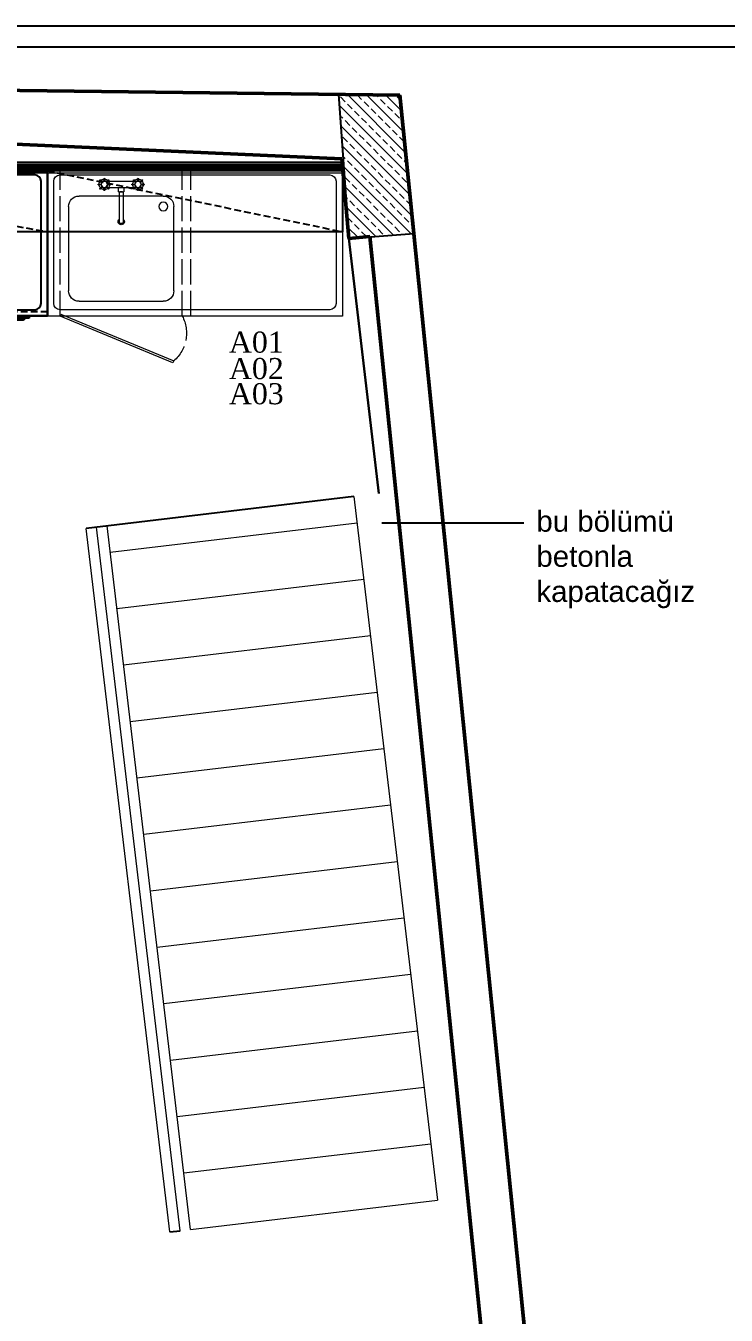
# Model space of a CAD drawing. Header units: centimetres. Extents: x 656 to 3822, y 4837 to 6203.
# Drawn here: x 1242 to 1575, y 5588 to 6201 of the extents above; entities that cross this region are included whole.
import ezdxf

# ---------------------------------------------------------------- set-up
doc = ezdxf.new("R2010")
doc.units = ezdxf.units.CM
doc.linetypes.add('ACAD_ISO02W100', pattern=[15, 12, -3])
doc.linetypes.add('HIDDEN2', pattern=[4.7625, 3.175, -1.5875])
doc.layers.add('EVYE', color=86, linetype='Continuous')
doc.layers.add('Kıtc-002 Çizgi', color=7, linetype='Continuous')
for name, color, linetype, lineweight in [('Sebe - Alçıpan', 2, 'Continuous', 30), ('Sebe - Duvar', 5, 'Continuous', 50), ('Sebe - Kolon', 153, 'Continuous', 25), ('Sebe - Merdiven', 6, 'Continuous', 18), ('Sebe - Mobilya', 11, 'Continuous', 25), ('Sebe - Tarama', 8, 'Continuous', 15)]:
    doc.layers.add(name, color=color, linetype=linetype, lineweight=lineweight)
doc.styles.get("Standard").update_dxf_attribs({"font": 'arial.ttf'})

# ---------------------------------------------------------------- blocks, each defined once
blk = doc.blocks.new('A$C6EE3078A')
at = {"color": 0}
for p, q in [((0, 73), (160, 73)), ((0, 3), (0, 73)), ((160, 73), (160, 3)), ((160, 3), (0, 3))]:
    blk.add_line(p, q, dxfattribs=at)
for p, q in [((160, 73), (0, 73)), ((0, 73), (0, 3)), ((154, 70), (6, 70)), ((160, 3), (160, 73)), ((3, 67), (3, 9)), ((157, 9), (157, 67)), ((0, 3), (160, 3)), ((6, 6), (154, 6))]:
    blk.add_line(p, q)
at = {"color": 253, "linetype": 'HIDDEN2'}
blk.add_line((160, 5), (0, 5), dxfattribs=at)
at = {"color": 0}
for points in [[(0, 73), (160, 73), (160, 71), (0, 71)], [(13.27, 1), (92.27, 1), (92.27, 2), (13.27, 2)], [(151.27, 2), (72.27, 2), (72.27, 3), (151.27, 3)]]:
    blk.add_lwpolyline(points, close=True, dxfattribs=at)
for points in [[(15.27, 1), (20.27, 1), (20.27, 1, -0.414214), (19.27, 0), (16.27, 0, -0.414214), (15.27, 1)], [(144.27, 2), (149.27, 2), (149.27, 2, -0.414214), (148.27, 1), (145.27, 1, -0.414214), (144.27, 2)]]:
    blk.add_lwpolyline(points, format="xyb", close=True, dxfattribs=at)
for centre, start, end in [((6, 67), 90, 180), ((154, 67), 0, 90), ((6, 9), 180, 270), ((154, 9), 270, 0)]:
    blk.add_arc(centre, 3, start, end)
blk = doc.blocks.new('A$C3CC85960')
at = {"linetype": 'HIDDEN2'}
blk.add_line((0, 29), (160, 0), dxfattribs=at)
for points in [[(0, 30), (160, 30), (160, 0), (0, 0)], [(0, 30), (160, 30), (160, 29), (0, 29)]]:
    blk.add_lwpolyline(points, close=True)
blk = doc.blocks.new('A$C6FBB4FE4')
at = {"linetype": 'HIDDEN2'}
blk.add_line((0, 29), (140, 0), dxfattribs=at)
for points in [[(0, 30), (140, 30), (140, 0), (0, 0)], [(0, 30), (140, 30), (140, 29), (0, 29)]]:
    blk.add_lwpolyline(points, close=True)
blk = doc.blocks.new('A$C738E6A93')
at = {"color": 7}
for p in [(0, 92.23), (140, 22.23)]:
    blk.add_line(p, (140, 92.23), dxfattribs=at)
at = {"linetype": 'ACAD_ISO02W100', "lineweight": 5}
for p, q in [((72, 22.23), (72, 92.23)), ((76, 22.23), (76, 92.23)), ((134, 22.23), (134, 92.23))]:
    blk.add_line(p, q, dxfattribs=at)
at = {"lineweight": 5}
for p, q in [((140, 90.23), (0, 90.23)), ((106.25, 81.23), (106.25, 83.23)), ((133.62, 23.16), (80.05, 0.92)), ((80.43, 0), (134, 22.23)), ((134, 22.23), (133.62, 23.16)), ((80.05, 0.92), (80.43, 0))]:
    blk.add_line(p, q, dxfattribs=at)
at = {"color": 0, "lineweight": 5}
for p, q in [((3, 86.23), (3, 28.23)), ((134, 89.23), (6, 89.23)), ((137, 28.23), (137, 86.23)), ((6, 25.23), (134, 25.23)), ((0, 22.23), (140, 22.23))]:
    blk.add_line(p, q, dxfattribs=at)
for centre, start, end in [((6, 86.23), 90, 180), ((134, 86.23), 0, 90), ((6, 28.23), 180, 270), ((134, 28.23), 270, 0)]:
    blk.add_arc(centre, 3, start, end, dxfattribs=at)
at = {"linetype": 'ACAD_ISO02W100', "lineweight": 5}
blk.add_arc((91.44, 14.13), 17.44, 152.29821, 229.21033, dxfattribs=at)
at = {"layer": 'EVYE', "color": 0, "lineweight": 5}
for p, q in [((111, 86.23), (99, 86.23)), ((111, 83.23), (99, 83.23)), ((103.75, 83.23), (103.75, 81.23)), ((106.25, 81.23), (103.75, 81.23)), ((104, 81.23), (104, 66.73)), ((104.42, 81.23), (105.58, 81.23)), ((106, 81.23), (106, 66.73)), ((80, 34.23), (80, 74.23)), ((85, 79.23), (125, 79.23)), ((130, 74.23), (130, 34.23)), ((104.5, 66.23), (105.5, 66.23)), ((125, 29.23), (85, 29.23))]:
    blk.add_line(p, q, dxfattribs=at)
for points in [[(94.84, 86.62), (95.46, 86), (95.73, 86.27), (95.11, 86.89)], [(97.19, 87.48), (97.19, 86.61), (96.81, 86.61), (96.81, 87.48)], [(99.16, 86.62), (98.54, 86), (98.27, 86.27), (98.89, 86.89)], [(110.84, 86.62), (111.46, 86), (111.73, 86.27), (111.11, 86.89)], [(113.19, 87.48), (113.19, 86.61), (112.81, 86.61), (112.81, 87.48)], [(115.16, 86.62), (114.54, 86), (114.27, 86.27), (114.89, 86.89)], [(94.19, 84.92), (95.07, 84.92), (95.07, 84.54), (94.19, 84.54)], [(94.84, 82.84), (95.46, 83.46), (95.73, 83.2), (95.11, 82.58)], [(97.19, 82), (97.19, 82.88), (96.81, 82.88), (96.81, 82)], [(99.16, 82.84), (98.54, 83.46), (98.27, 83.2), (98.89, 82.58)], [(99.8, 84.92), (98.93, 84.92), (98.93, 84.54), (99.8, 84.54)], [(110.19, 84.92), (111.07, 84.92), (111.07, 84.54), (110.19, 84.54)], [(110.84, 82.84), (111.46, 83.46), (111.73, 83.2), (111.11, 82.58)], [(113.19, 82), (113.19, 82.88), (112.81, 82.88), (112.81, 82)], [(115.16, 82.84), (114.54, 83.46), (114.27, 83.2), (114.89, 82.58)], [(115.8, 84.92), (114.93, 84.92), (114.93, 84.54), (115.8, 84.54)]]:
    blk.add_lwpolyline(points, dxfattribs=at)
for centre, radius in [((97, 84.73), 1.65), ((97, 84.73), 1.46), ((113, 84.73), 1.65), ((113, 84.73), 1.46), ((85, 74.23), 2.1)]:
    blk.add_circle(centre, radius, dxfattribs=at)
for centre, radius, start, end in [((97, 84.73), 2.5, 139.31408, 175.77328), ((94.98, 86.76), 0.187, 45, 225), ((97, 84.73), 2.5, 94.29996, 130.71415), ((97, 87.48), 0.187, 360, 180), ((97, 84.73), 2.5, 49.28584, 85.70004), ((99.02, 86.76), 0.187, 315, 135), ((97, 84.73), 2.5, 4.22672, 40.68592), ((113, 84.73), 2.5, 139.31408, 175.77328), ((113, 84.73), 2.5, 139.31408, 175.77328), ((110.98, 86.76), 0.187, 45, 225), ((113, 84.73), 2.5, 94.29996, 130.71415), ((113, 84.73), 2.5, 94.29996, 130.71415), ((113, 87.48), 0.187, 360, 180), ((113, 84.73), 2.5, 49.28584, 85.70004), ((113, 84.73), 2.5, 49.28584, 85.70004), ((115.02, 86.76), 0.187, 315, 135), ((113, 84.73), 2.5, 4.22672, 40.68592), ((113, 84.73), 2.5, 4.22672, 40.68592), ((94.19, 84.73), 0.187, 90, 270), ((97, 84.73), 2.5, 184.37321, 220.68592), ((94.98, 82.71), 0.187, 135, 315), ((97, 84.73), 2.5, 229.28584, 265.70004), ((97, 82), 0.187, 180, 360), ((97, 84.73), 2.5, 274.29996, 310.71415), ((99.02, 82.71), 0.187, 225, 45), ((97, 84.73), 2.5, 319.31408, 355.62679), ((99.8, 84.73), 0.187, 270, 90), ((110.19, 84.73), 0.187, 90, 270), ((113, 84.73), 2.5, 184.37321, 220.68592), ((113, 84.73), 2.5, 184.37321, 220.68592), ((110.98, 82.71), 0.187, 135, 315), ((113, 84.73), 2.5, 229.28584, 265.70004), ((113, 84.73), 2.5, 229.28584, 265.70004), ((113, 82), 0.187, 180, 360), ((113, 84.73), 2.5, 274.29996, 310.71415), ((113, 84.73), 2.5, 274.29996, 310.71415), ((115.02, 82.71), 0.187, 225, 45), ((113, 84.73), 2.5, 319.31408, 355.62679), ((113, 84.73), 2.5, 319.31408, 355.62679), ((115.8, 84.73), 0.187, 270, 90), ((85, 74.23), 5, 90, 180), ((125, 74.23), 5, 360, 90), ((105, 67.07), 1.52, 131.18598, 48.81401), ((104.5, 66.73), 0.5, 180, 270), ((105.5, 66.73), 0.5, 270, 360), ((85, 34.23), 5, 180, 270), ((125, 34.23), 5, 270, 360)]:
    blk.add_arc(centre, radius, start, end, dxfattribs=at)
at = {"layer": 'Kıtc-002 Çizgi', "color": 0, "lineweight": 5}
blk.add_line((0, 92.23), (0, 22.23), dxfattribs=at)

msp = doc.modelspace()

# ---------------------------------------------------------------- hatches: boundary and pattern name
at = {"layer": 'Sebe - Tarama'}
h = msp.add_hatch(dxfattribs=at)
h.set_pattern_fill('ANSI33', color=256, angle=90)
h.set_pattern_definition([(135, (46.681, 4597.498), (-4.490128, -4.490128), []), (135, (46.681, 4601.988), (-4.490128, -4.490128), [3.175, -1.5875])])
h.paths.add_polyline_path([(1419.7, 6167.61), (1390.56, 6167.97), (1395.44, 6099.64), (1405.4, 6100.5), (1405.41, 6100.37), (1426.33, 6101.9)])

# ---------------------------------------------------------------- linework, layer by layer
msp.add_line((1411.24, 5964.51), (1478.6, 5964.51))
at = {"color": 1}
for points in [[(706.82, 6200.61), (2202.22, 6200.61), (2202.22, 4837.38), (706.82, 4837.38)], [(716.82, 6190.61), (2192.22, 6190.61), (2192.22, 4847.38), (716.82, 4847.38)]]:
    msp.add_lwpolyline(points, close=True, dxfattribs=at)
msp.add_lwpolyline([(1397.91, 5977.02), (1270.8, 5961.93)])
at = {"layer": 'Sebe - Alçıpan'}
for p, q in [((1392.44, 6134.48), (781.44, 6134.48)), ((1392.34, 6135.68), (781.48, 6135.68)), ((1395.44, 6099.64), (1409.82, 5978.43))]:
    msp.add_line(p, q, dxfattribs=at)
at = {"layer": 'Sebe - Duvar'}
for p, q in [((1419.7, 6167.61), (763.8, 6175.62)), ((1507.57, 5297.18), (1419.7, 6167.61)), ((1392.18, 6137.5), (1127.43, 6149.16)), ((1395.44, 6099.64), (1392.18, 6137.5)), ((1405.4, 6100.5), (1395.44, 6099.64)), ((1487.64, 5295.47), (1405.4, 6100.5))]:
    msp.add_line(p, q, dxfattribs=at)
at = {"layer": 'Sebe - Kolon'}
msp.add_lwpolyline([(1395.44, 6099.64), (1426.33, 6101.9), (1419.7, 6167.61), (1390.56, 6167.97), (1395.44, 6099.64)], dxfattribs=at)
at = {"layer": 'Sebe - Merdiven'}
for p, q in [((1397.91, 5977.02), (1437.58, 5642.86)), ((1310.47, 5627.77), (1270.8, 5961.93)), ((1315.43, 5628.36), (1275.77, 5962.52)), ((1320.4, 5628.95), (1280.73, 5963.11)), ((1282.21, 5950.69), (1399.38, 5964.6)), ((1285.39, 5923.88), (1402.57, 5937.79)), ((1288.57, 5897.07), (1405.75, 5910.98)), ((1291.76, 5870.26), (1408.93, 5884.17)), ((1294.94, 5843.45), (1412.12, 5857.36)), ((1298.12, 5816.63), (1415.3, 5830.54)), ((1301.3, 5789.82), (1418.48, 5803.73)), ((1304.49, 5763.01), (1421.66, 5776.92)), ((1307.67, 5736.2), (1424.85, 5750.11)), ((1310.85, 5709.39), (1428.03, 5723.3)), ((1314.03, 5682.58), (1431.21, 5696.49)), ((1317.22, 5655.76), (1434.39, 5669.67)), ((1320.4, 5628.95), (1437.58, 5642.86))]:
    msp.add_line(p, q, dxfattribs=at)
at = {"layer": 'Sebe - Mobilya'}
for p, q in [((1098.34, 6132.78), (1272.44, 6132.78)), ((1310.47, 5627.77), (1315.43, 5628.36))]:
    msp.add_line(p, q, dxfattribs=at)
msp.add_lwpolyline([(781.43, 6133.98), (1392.44, 6133.98), (1392.44, 6132.78), (781.43, 6132.78)], close=True, dxfattribs=at)

# ---------------------------------------------------------------- block references
for name, p in [('A$C6EE3078A', (1092.44, 6059.78)), ('A$C3CC85960', (1092.44, 6102.78)), ('A$C6FBB4FE4', (1252.44, 6102.78))]:
    msp.add_blockref(name, p)
at = {"xscale": -1}
msp.add_blockref('A$C738E6A93', (1392.44, 6040.54), dxfattribs=at)

# ---------------------------------------------------------------- texts
at = {"color": 0, "char_height": 10, "attachment_point": 1}
for s, insert in [('{\\fTimes New Roman|b0|i0|c162|p18;A01}', (1338.58, 6055.37)), ('{\\fTimes New Roman|b0|i0|c162|p18;A02}', (1338.58, 6042.82)), ('{\\fTimes New Roman|b0|i0|c162|p18;A03}', (1338.58, 6030.87))]:
    msp.add_mtext_dynamic_manual_height_columns(s, width=198.4979, gutter_width=54.48, heights=[0], dxfattribs=dict(at, insert=insert))
at = {"insert": (1484.55, 5970.31), "char_height": 10, "attachment_point": 1}
msp.add_mtext_dynamic_manual_height_columns('bu bölümü betonla kapatacağız', width=80.8291, gutter_width=12.5, heights=[0], dxfattribs=at)

doc.saveas('drawing.dxf')
